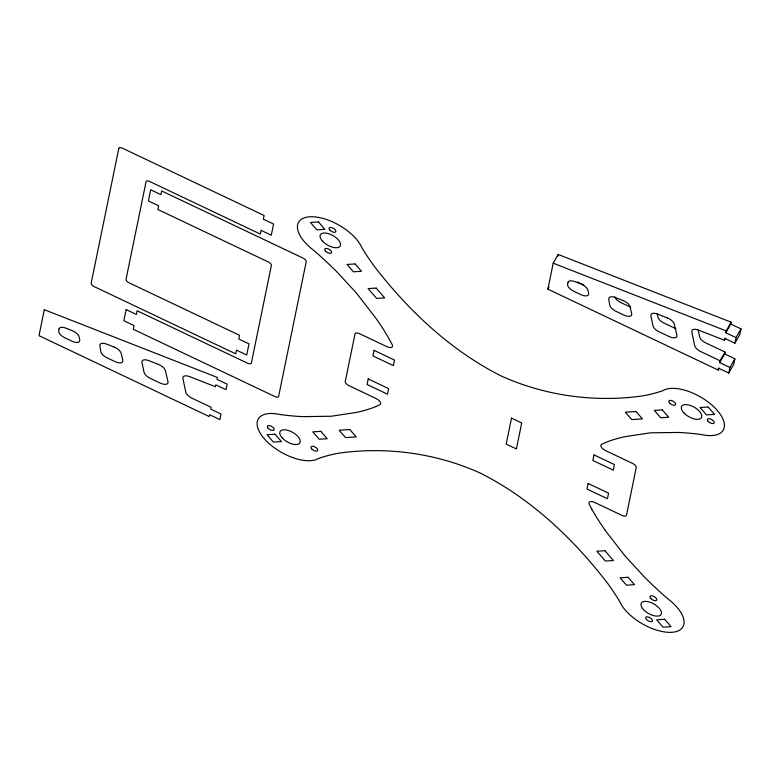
<?xml version="1.0" encoding="UTF-8"?>
<svg xmlns="http://www.w3.org/2000/svg" width="780" height="780" viewBox="0 0 780 780"><rect width="100%" height="100%" fill="white"/><g stroke="black" fill="none" stroke-linecap="round" stroke-linejoin="round"><path stroke-width="1.17" d="M547.892 289.146L553.215 263.172L558.188 254.465L731.162 322.198L730.782 324.051L725.819 332.758L736.037 337.613L734.896 343.18L724.678 338.325L724.298 340.177L698.402 330.037A7.615 3.647 29.7 0 0 691.821 331.929L694.668 345.618A7.615 3.647 29.7 0 0 700.703 351.565L720.076 360.769L719.696 362.622L729.914 367.477L728.774 373.045L718.556 368.189L718.175 370.052L547.892 289.146L548.993 287.206M557.739 256.63L558.188 254.465M725.819 332.758L726.2 330.905L731.162 322.198M719.696 362.622L724.659 353.915L725.039 352.063L705.666 342.859A7.615 3.647 29.7 0 1 699.64 336.911L698.207 330.067M724.659 353.915L734.877 358.771L733.736 364.338L728.774 373.045M730.782 324.051L741 328.906L739.859 334.474L734.896 343.18M724.298 340.177L725.4 338.247M720.076 360.769L725.039 352.063M736.037 337.613L741 328.906M718.175 370.052L719.277 368.111M729.914 367.477L734.877 358.771M375.94 406.507L379.84 404.781A5.704 2.73 29.7 0 0 376.145 398.57L348.894 385.622A4.563 2.184 29.7 0 1 345.267 381.459L355.007 333.957A4.563 2.184 29.7 0 1 359.551 333.674L386.89 346.671A5.704 2.73 29.7 0 0 392.262 344.77L389.707 339.973A269.656 129.08 29.7 0 0 376.301 318.786L356.528 293.173L337.369 272.347A254.436 121.797 29.7 0 0 315.724 252.067A45.669 21.86 29.7 0 0 312.536 249.415A36.533 17.492 29.7 0 1 309.748 216.772A36.533 17.492 29.7 0 1 361.208 246.324A45.669 21.86 29.7 0 0 362.749 249.122A254.573 121.856 29.7 0 0 373.844 265.707C408.067 310.274 450.313 350.23 500.75 375.765C544.586 395.772 594.535 402.646 642.213 395.957A254.436 121.797 29.7 0 0 661.576 391.102A45.669 21.86 29.7 0 0 663.848 390.146A36.533 17.492 29.7 0 1 717.21 410.339A36.533 17.492 29.7 0 1 702.809 434.831A45.669 21.86 29.7 0 0 699.143 434.236A254.573 121.856 29.7 0 0 678.736 432.442L650.335 432.832L624.478 436.761A273.565 130.952 29.7 0 0 605.514 442.533M605.563 442.572L601.653 444.288A5.704 2.73 29.7 0 0 605.358 450.508L632.6 463.456A4.563 2.184 29.7 0 1 636.226 467.62L626.496 515.112A4.563 2.184 29.7 0 1 621.952 515.404L594.604 502.408A5.704 2.73 29.7 0 0 589.231 504.309L591.786 509.106M553.215 263.172L726.2 330.905M579.062 282.711L579.998 283.15M580.925 283.598L583.723 284.924M605.153 530.283L624.965 555.906L644.134 576.722A254.436 121.797 29.7 0 0 665.769 597.012A45.669 21.86 29.7 0 0 668.967 599.654A36.533 17.492 29.7 0 1 671.746 632.307A36.533 17.492 29.7 0 1 620.285 602.745A45.669 21.86 29.7 0 0 618.745 599.947A254.573 121.856 29.7 0 0 607.649 583.362C573.427 538.804 531.18 498.839 480.753 473.304C436.907 453.307 386.958 446.433 339.281 453.122A254.436 121.797 29.7 0 0 319.917 457.977A45.669 21.86 29.7 0 0 317.655 458.933A36.533 17.492 29.7 0 1 264.293 438.74A36.533 17.492 29.7 0 1 278.684 414.248A45.669 21.86 29.7 0 0 282.35 414.833A254.573 121.856 29.7 0 0 302.757 416.637L331.159 416.247L357.016 412.318A273.565 130.952 29.7 0 0 375.979 406.536M657.14 313.385L657.92 317.09A7.615 3.647 29.7 0 0 663.946 323.037L674.329 327.971A7.615 3.647 29.7 0 0 675.899 328.604M605.192 530.283A269.656 129.08 29.7 0 1 591.737 509.096M578.604 282.487A7.615 3.647 29.7 0 1 577.375 281.834M614.796 296.81A7.615 3.647 29.7 0 0 620.773 302.523L629.129 306.491A7.615 3.647 29.7 0 0 630.679 307.125M44.324 309.709L39 335.673L209.284 416.578L209.664 414.726L219.882 419.581L221.023 414.014L210.805 409.159L211.185 407.306L191.812 398.102A7.615 3.647 29.7 0 1 185.776 392.145L182.92 378.466A7.615 3.647 29.7 0 1 189.511 376.574L215.407 386.714L215.787 384.852L226.005 389.707L227.146 384.15L216.928 379.294L217.308 377.432L44.324 309.709M59.056 328.975L58.695 330.779A7.615 3.647 29.7 0 0 64.74 337.73L72.189 341.269A7.615 3.647 29.7 0 0 79.745 339.797L79.16 336.989A7.615 3.647 29.7 0 0 72.169 330.623L65.666 328.078A7.615 3.647 29.7 0 0 59.056 328.975M118.784 148.493L91.182 283.14A3.802 1.823 29.7 0 0 94.204 286.611L235.745 353.857L236.506 350.152L246.724 354.998L249.005 343.873L238.787 339.017L239.548 335.302L129.07 282.818A3.802 1.823 29.7 0 1 126.038 279.347L146.035 181.798A3.802 1.823 29.7 0 1 149.828 181.564L260.305 234.059L261.066 230.344L271.284 235.199L273.565 224.065L263.348 219.209L264.108 215.504L122.567 148.258A3.802 1.823 29.7 0 0 118.784 148.493M126.136 309.601L123.854 320.736L134.072 325.591L133.312 329.296L274.852 396.542A3.802 1.823 29.7 0 0 278.635 396.308L306.238 261.661A3.802 1.823 29.7 0 0 303.215 258.19L161.674 190.944L160.914 194.659L150.696 189.803L148.415 200.928L158.632 205.784L157.872 209.498L268.349 261.982A3.802 1.823 29.7 0 1 271.381 265.453L251.384 363.002A3.802 1.823 29.7 0 1 247.591 363.236L137.114 310.752L136.354 314.457L126.136 309.601M368.209 378.914L367.068 384.481L387.504 394.192L388.645 388.625L368.209 378.914M374.069 350.347L372.928 355.914L393.364 365.615L394.505 360.058L374.069 350.347M511.505 418.109L506.171 444.083L516.389 448.939L521.713 422.965L511.505 418.109M567.957 282.438L567.587 284.252A7.615 3.647 29.7 0 0 573.632 291.194L581.09 294.733A7.615 3.647 29.7 0 0 588.637 293.27L588.052 290.462A7.615 3.647 29.7 0 0 581.061 284.096L574.558 281.551A7.615 3.647 29.7 0 0 567.957 282.438M588.139 483.454L586.999 489.021L607.425 498.732L608.566 493.165L588.139 483.454M593.99 454.886L592.849 460.444L613.285 470.155L614.425 464.587L593.99 454.886M349.81 429.536L339.105 430.209L345.52 437.58L356.226 436.907L349.81 429.536M636.012 411.538L625.307 412.21L631.722 419.581L642.437 418.909L636.012 411.538M318.464 221.949L310.44 222.446L316.856 229.817L324.889 229.32L318.464 221.949M355.046 263.942L347.022 264.449L353.438 271.81L361.462 271.313L355.046 263.942M376.135 288.083L368.101 288.59L376.662 298.418L384.696 297.911L376.135 288.083M662.327 409.89L654.293 410.387L660.718 417.758L668.743 417.251L662.327 409.89M708.103 407.023L700.079 407.521L706.495 414.892L714.529 414.385L708.103 407.023M275.038 434.226L267.014 434.733L273.429 442.094L281.463 441.597L275.038 434.226M320.824 431.36L312.79 431.866L319.205 439.228L327.239 438.731L320.824 431.36M604.87 550.709L596.846 551.207L605.397 561.034L613.431 560.527L604.87 550.709M628.105 577.307L620.071 577.804L626.486 585.175L634.52 584.668L628.105 577.307M664.677 619.3L656.653 619.808L663.068 627.169L671.102 626.672L664.677 619.3M623.083 300.553L615.361 297.521A7.615 3.647 29.7 0 0 608.751 299.296L609.745 305.165A7.615 3.647 29.7 0 0 615.8 311.23L624.156 315.198A7.615 3.647 29.7 0 0 631.693 313.638L630.065 306.823A7.615 3.647 29.7 0 0 623.083 300.553M667.29 317.86L657.472 314.018A7.615 3.647 29.7 0 0 650.89 315.91L652.948 325.796A7.615 3.647 29.7 0 0 658.983 331.744L669.357 336.677A7.615 3.647 29.7 0 0 676.894 335.117L674.271 324.139A7.615 3.647 29.7 0 0 667.29 317.86M114.192 347.081L106.47 344.058A7.615 3.647 29.7 0 0 99.859 345.832L100.854 351.702A7.615 3.647 29.7 0 0 106.909 357.767L115.264 361.735A7.615 3.647 29.7 0 0 122.801 360.165L121.173 353.36A7.615 3.647 29.7 0 0 114.192 347.081M158.399 364.397L148.58 360.545A7.615 3.647 29.7 0 0 141.999 362.437L144.056 372.333A7.615 3.647 29.7 0 0 150.091 378.281L160.466 383.204A7.615 3.647 29.7 0 0 168.002 381.644L165.38 370.666A7.615 3.647 29.7 0 0 158.399 364.397M325.582 251.15A3.802 1.823 29.7 0 0 331.402 252.837A3.802 1.823 29.7 0 0 327.483 248.605A3.802 1.823 29.7 0 0 325.582 251.15M329.881 230.159A3.802 1.823 29.7 0 0 335.702 231.845A3.802 1.823 29.7 0 0 331.783 227.614A3.802 1.823 29.7 0 0 329.881 230.159M322.589 241.225A11.417 5.47 29.7 0 0 340.051 246.295A11.417 5.47 29.7 0 0 328.282 233.591A11.417 5.47 29.7 0 0 322.589 241.225M268.164 428.279A3.802 1.823 29.7 0 0 273.985 429.975A3.802 1.823 29.7 0 0 270.065 425.744A3.802 1.823 29.7 0 0 268.164 428.279M311.834 449.026A3.802 1.823 29.7 0 0 317.655 450.723A3.802 1.823 29.7 0 0 313.735 446.482A3.802 1.823 29.7 0 0 311.834 449.026M282.292 438.009A11.417 5.47 29.7 0 0 299.744 443.079A11.417 5.47 29.7 0 0 287.976 430.375A11.417 5.47 29.7 0 0 282.292 438.009M643.51 609.609A11.417 5.47 29.7 0 0 660.972 614.679A11.417 5.47 29.7 0 0 649.204 601.975A11.417 5.47 29.7 0 0 643.51 609.609M650.803 598.543A3.802 1.823 29.7 0 0 656.624 600.23A3.802 1.823 29.7 0 0 652.704 595.998A3.802 1.823 29.7 0 0 650.803 598.543M646.513 619.534A3.802 1.823 29.7 0 0 652.324 621.221A3.802 1.823 29.7 0 0 648.404 616.99A3.802 1.823 29.7 0 0 646.513 619.534M683.816 412.825A11.417 5.47 29.7 0 0 701.269 417.895A11.417 5.47 29.7 0 0 689.5 405.19A11.417 5.47 29.7 0 0 683.816 412.825M708.221 421.405A3.802 1.823 29.7 0 0 714.041 423.091A3.802 1.823 29.7 0 0 710.122 418.86A3.802 1.823 29.7 0 0 708.221 421.405M669.688 403.104A3.802 1.823 29.7 0 0 675.509 404.791A3.802 1.823 29.7 0 0 671.59 400.559A3.802 1.823 29.7 0 0 669.688 403.104"/></g></svg>
